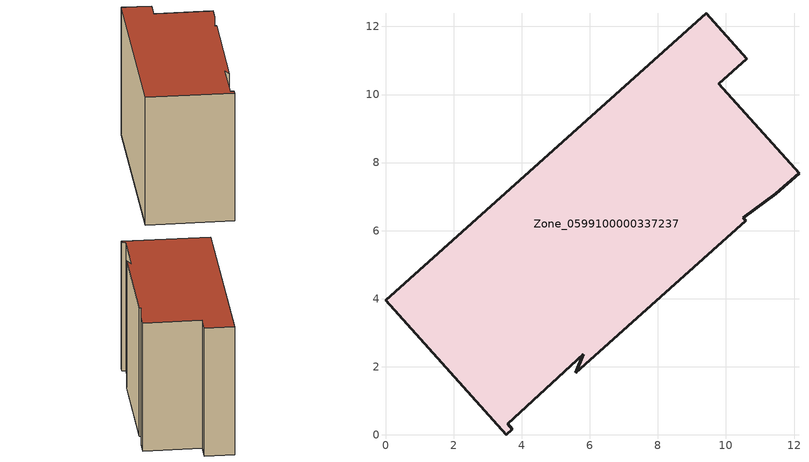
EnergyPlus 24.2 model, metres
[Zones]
Zone_0599100000337237
 floor ground (C_G): 0,3.96 9.41,12.39 10.61,11.05 9.79,10.32 12.14,7.68 11.47,7.08 10.5,6.38 10.59,6.29 5.59,1.83 5.8,2.37 3.59,0.33 3.73,0.17 3.54,0 z0
 wall outside (C_F): 9.79,10.32 10.61,11.05 9.41,12.39 0,3.96 3.54,0 3.73,0.17 3.59,0.33 5.8,2.37 5.59,1.83 10.59,6.29 10.5,6.38 11.47,7.08 12.14,7.68 9.79,10.32 z0:8.34
 roof outside (C_R): 3.59,0.33 5.8,2.37 5.59,1.83 10.59,6.29 10.5,6.38 11.47,7.08 12.14,7.68 9.79,10.32 10.61,11.05 9.41,12.39 0,3.96 3.54,0 3.73,0.17 z8.34
[BUILDING]
Pand.0599100000337237: North Axis=0; Terrain=City; Loads Convergence Tolerance Value=0.04; Temperature Convergence Tolerance Value=0.4; Solar Distribution=FullExterior; Maximum Number of Warmup Days=25; Minimum Number of Warmup Days=1
[Site:Location]
Rotterdam.The.Hague.AP_ZH_NLD Design_Conditions: Latitude=51.96; Longitude=4.45; Time Zone=1; Elevation=-4.5
[SITE:GROUNDTEMPERATURE:BUILDINGSURFACE]
18, 18, 18, 18, 18, 18, 18, 18, 18, 18, 18, 18
[MATERIAL] Thermal Absorptance=0.9; Solar Absorptance=0.7; Visible Absorptance=0.7
Name | Roughness | Thickness | Conductivity | Density | Specific Heat
G.TI.1975-1991 | MediumSmooth | 0.15 | 0.288461 | 540 | 1210
F.TI.1975-1991 | Rough | 0.3 | 0.230769 | 1920 | 840
R.TI.1975-1991 | MediumRough | 0.2 | 0.153846 | 1500 | 1000
[CONSTRUCTION]
C_G: G.TI.1975-1991
C_F: F.TI.1975-1991
C_R: R.TI.1975-1991
[ZONE]
Zone_0599100000337237: Type=1; Multiplier=1; Ceiling Height=Autocalculate; Volume=Autocalculate; Floor Area=autocalculate; Part of Total Floor Area=Yes
[ZONEINFILTRATION:DESIGNFLOWRATE]
Infil_Zone_0599100000337237: Zone or ZoneList or Space or SpaceList=Zone_0599100000337237; Schedule=AlwaysOn; Design Flow Rate Calculation Method=Flow/Area; Flow Rate per Floor Area=0.003; Constant Term Coefficient=1; Temperature Term Coefficient=0; Velocity Term Coefficient=0; Velocity Squared Term Coefficient=0
[HVACTEMPLATE:ZONE:IDEALLOADSAIRSYSTEM]
Zone_0599100000337237: Maximum Heating Supply Air Temperature=50; Minimum Cooling Supply Air Temperature=13; Maximum Heating Supply Air Humidity Ratio=0.0156; Minimum Cooling Supply Air Humidity Ratio=0.0077; Heating Limit=NoLimit; Cooling Limit=NoLimit; Dehumidification Control Type=ConstantSensibleHeatRatio; Cooling Sensible Heat Ratio=0.7; Dehumidification Setpoint=60; Humidification Control Type=None; Humidification Setpoint=30; Outdoor Air Method=None; Outdoor Air Flow Rate per Person=0.00944; Outdoor Air Flow Rate per Zone Floor Area=0; Outdoor Air Flow Rate per Zone=0; Demand Controlled Ventilation Type=None; Outdoor Air Economizer Type=NoEconomizer; Heat Recovery Type=None; Sensible Heat Recovery Effectiveness=0.7; Latent Heat Recovery Effectiveness=0.65
[ZONECONTROL:THERMOSTAT]
ThermostatControl_Zone_0599100000337237: Zone or ZoneList=Zone_0599100000337237; Control Type Schedule=DualSetpointControlType; Control 1=Thermostat_Zone_0599100000337237; Temperature Difference Between Cutout And Setpoint=0
[THERMOSTATSETPOINT:DUALSETPOINT]
Thermostat_Zone_0599100000337237: Heating Setpoint Temperature Schedule=HeatingSetpoint_Zone_0599100000337237; Cooling Setpoint Temperature Schedule=CoolingSetpoint_Zone_0599100000337237
[SCHEDULE:COMPACT]
HeatingSetpoint_Zone_0599100000337237: Through: 12/31, For: AllDays, Until: 24:00, 21
CoolingSetpoint_Zone_0599100000337237: Through: 12/31, For: AllDays, Until: 24:00, 24
DualSetpointControlType: Through: 12/31, For: AllDays, Until: 24:00, 4
AlwaysOn: Through: 12/31, For: AllDays, Until: 24:00, 1
